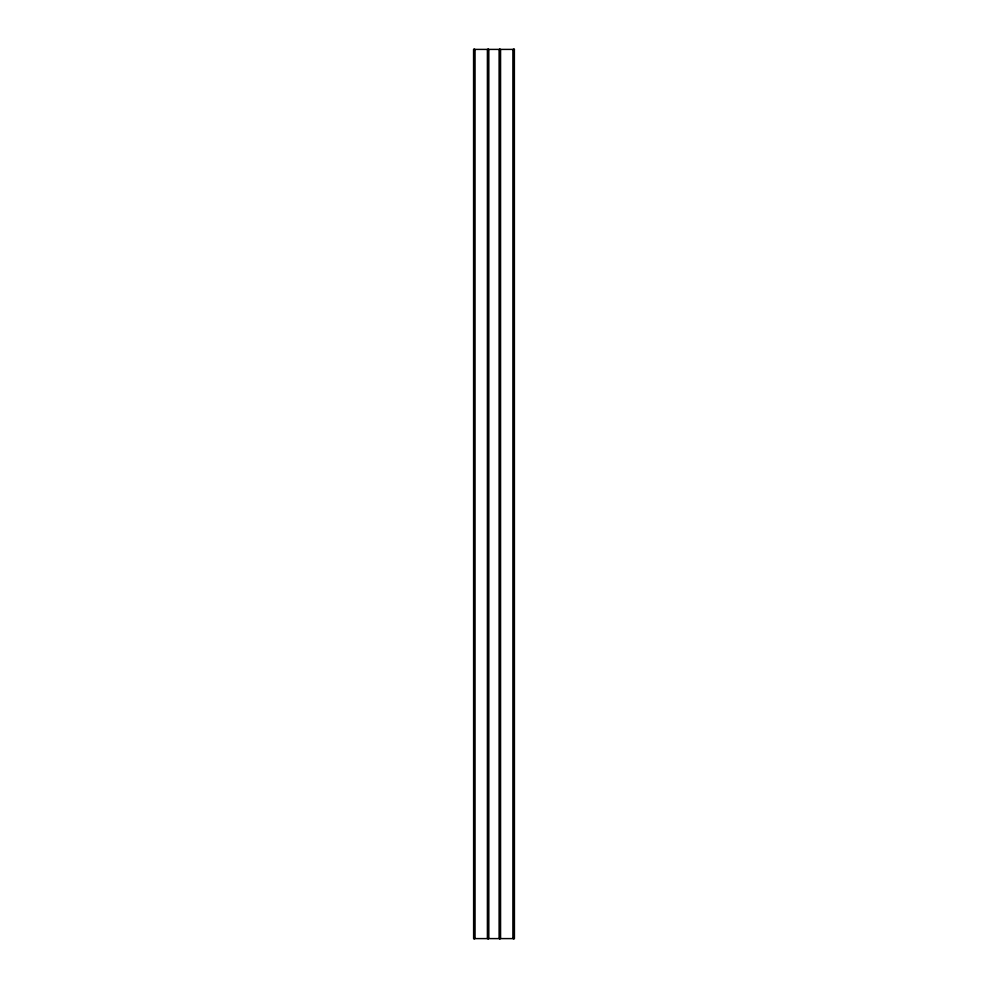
<?xml version="1.0" encoding="UTF-8"?>
<svg xmlns="http://www.w3.org/2000/svg" width="988" height="988" viewBox="0 0 988 988"><rect width="100%" height="100%" fill="white"/><g stroke="black" fill="none" stroke-linecap="round" stroke-linejoin="round"><path stroke-width="1.48" d="M514.168 49.4L514.168 938.6M513.896 49.4L513.896 938.6M513.525 49.4L513.525 938.6M513.105 49.4L513.105 938.6M500.57 49.4L500.57 938.6M500.15 49.4L500.15 938.6M499.792 49.4L499.792 938.6M499.508 49.4L499.508 938.6M499.335 49.4L499.335 938.6M488.628 49.4L488.628 938.6M488.455 49.4L488.455 938.6M488.171 49.4L488.171 938.6M487.813 49.4L487.813 938.6M487.393 49.4L487.393 938.6M474.87 49.4L474.87 938.6M474.438 49.4L474.438 938.6M474.079 49.4L474.079 938.6M473.808 49.4L473.808 938.6M514.427 49.4L473.573 49.4L473.623 938.6L514.427 938.6L514.378 49.4"/></g></svg>
